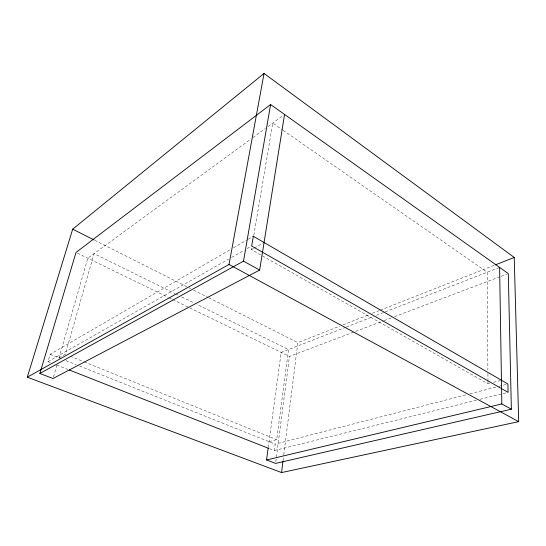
<?xml version="1.0" encoding="UTF-8"?>
<svg xmlns="http://www.w3.org/2000/svg" width="546" height="546" viewBox="0 0 546 546"><rect width="100%" height="100%" fill="white"/><g stroke="black" fill="none" stroke-linecap="round" stroke-linejoin="round"><path stroke-width="0.41" stroke-dasharray="2.73 2.05" d="M283.033 460.749L283.667 455.692M283.77 454.845L297.836 342.642L339.844 326.105M275.819 461.725L289.489 356.436L383.381 320.884M269.574 448.703L274.317 450.573L275.17 444.116L465.813 394.874M269.035 441.666L276.692 439.639L288.513 349.536L196.997 304.409M268.263 447.351L281.176 352.388L345.516 327.354M489.571 383.388L487.988 383.804L251.399 249.624L251.822 247.113M253.801 235.381L272.741 123.082L282.521 129.887M53.522 376.87L56.832 365.41M58.954 358.046L87.797 258.197L250.164 139.578M50.368 362.571L47.993 361.636L50.171 354.286L230.494 249.522M252.914 137.572L265.295 128.522M268.052 126.515L283.244 115.411M233.442 247.809L247.427 239.687M248.164 239.257L253.317 236.268M47.993 361.636L228.706 259.063M231.668 257.384L244.26 250.239M247.222 248.553L250.921 246.451M59.023 357.821L65.343 354.265L94.035 253.637L174.877 293.502M251.399 249.624L253.515 248.437M254.218 248.041L262.66 243.298M343.018 324.856L369.171 314.557M372.345 313.308L379.477 310.503M380.269 310.189L494.41 265.254M346.307 327.047L373.314 316.537M376.494 315.301L384.432 312.21M385.23 311.902L499.604 267.404M384.179 320.584L391.339 317.874M394.519 316.666L500.348 276.597M501.139 276.296L506.708 274.188M493.529 382.343L500.648 380.46M469.942 393.809L498 386.561M498.826 386.343L506.251 384.425M274.317 450.573L476.685 400.15M479.989 399.324L502.293 393.768M503.119 393.564L508.073 392.328M56.702 365.056L67.779 369.41M50.171 354.286L61.261 358.715M66.011 360.613L76.392 364.755M79.484 365.991L275.17 444.116M70.072 356.176L83.477 361.588M84.268 361.909L276.692 439.639M77.484 253.18L168.052 297.29M168.816 297.659L171.874 299.153M172.638 299.522L289.489 356.436M175.641 293.878L178.692 295.379M181.743 296.887L193.946 302.9M94.745 240.295L188.302 287.442M189.066 287.824L190.588 288.595M193.625 290.124L208.081 297.413M208.838 297.795L297.836 342.642M283.224 130.371L487.196 272.229L487.892 370.181M487.912 373.587L487.96 379.545M487.96 380.398L487.988 383.804"/><path stroke-width="0.82" d="M281.552 472.563L518.7 421.655L514.23 257.453L264.046 73.437L72.686 229.177L27.3 377.197L281.552 472.563L282.924 461.595M284.562 114.448L259.65 270.072L53.044 378.508L39.851 373.471L76.01 252.464L270.611 104.525L508.299 273.587L511.363 409.2L275.6 463.411L266.544 459.957L268.147 448.191M39.851 373.471L243.509 261.145L270.611 104.525M27.3 377.197L229.033 264.455L264.046 73.437M495.202 264.94L514.23 257.453M266.544 459.957L501.829 403.931L511.363 409.2M69.362 370.031L268.782 448.396M72.686 229.177L93.987 239.912M229.033 264.455L518.7 421.655M243.509 261.145L259.65 270.072M499.604 267.404L501.829 403.931M253.317 236.268L251.665 246.034L508.073 392.328L507.903 384.002L253.317 236.268"/></g></svg>
